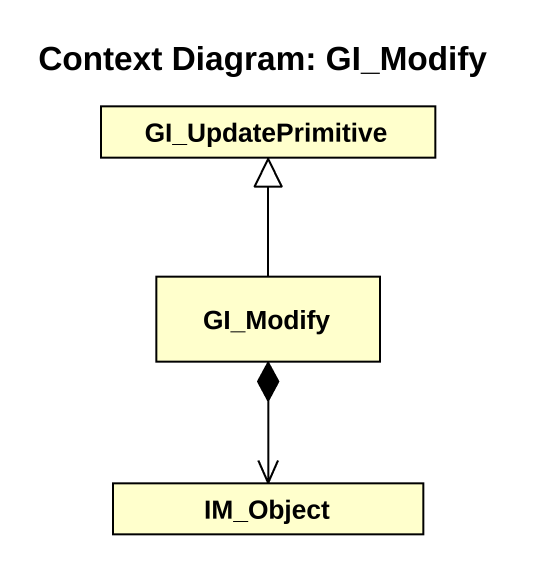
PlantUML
@startuml
title Context Diagram: GI_Modify
hide circle
hide empty members
class GI_UpdatePrimitive
class GI_Modify
class IM_Object
GI_Modify -up-|> GI_UpdatePrimitive
GI_Modify *--> IM_Object
@enduml
